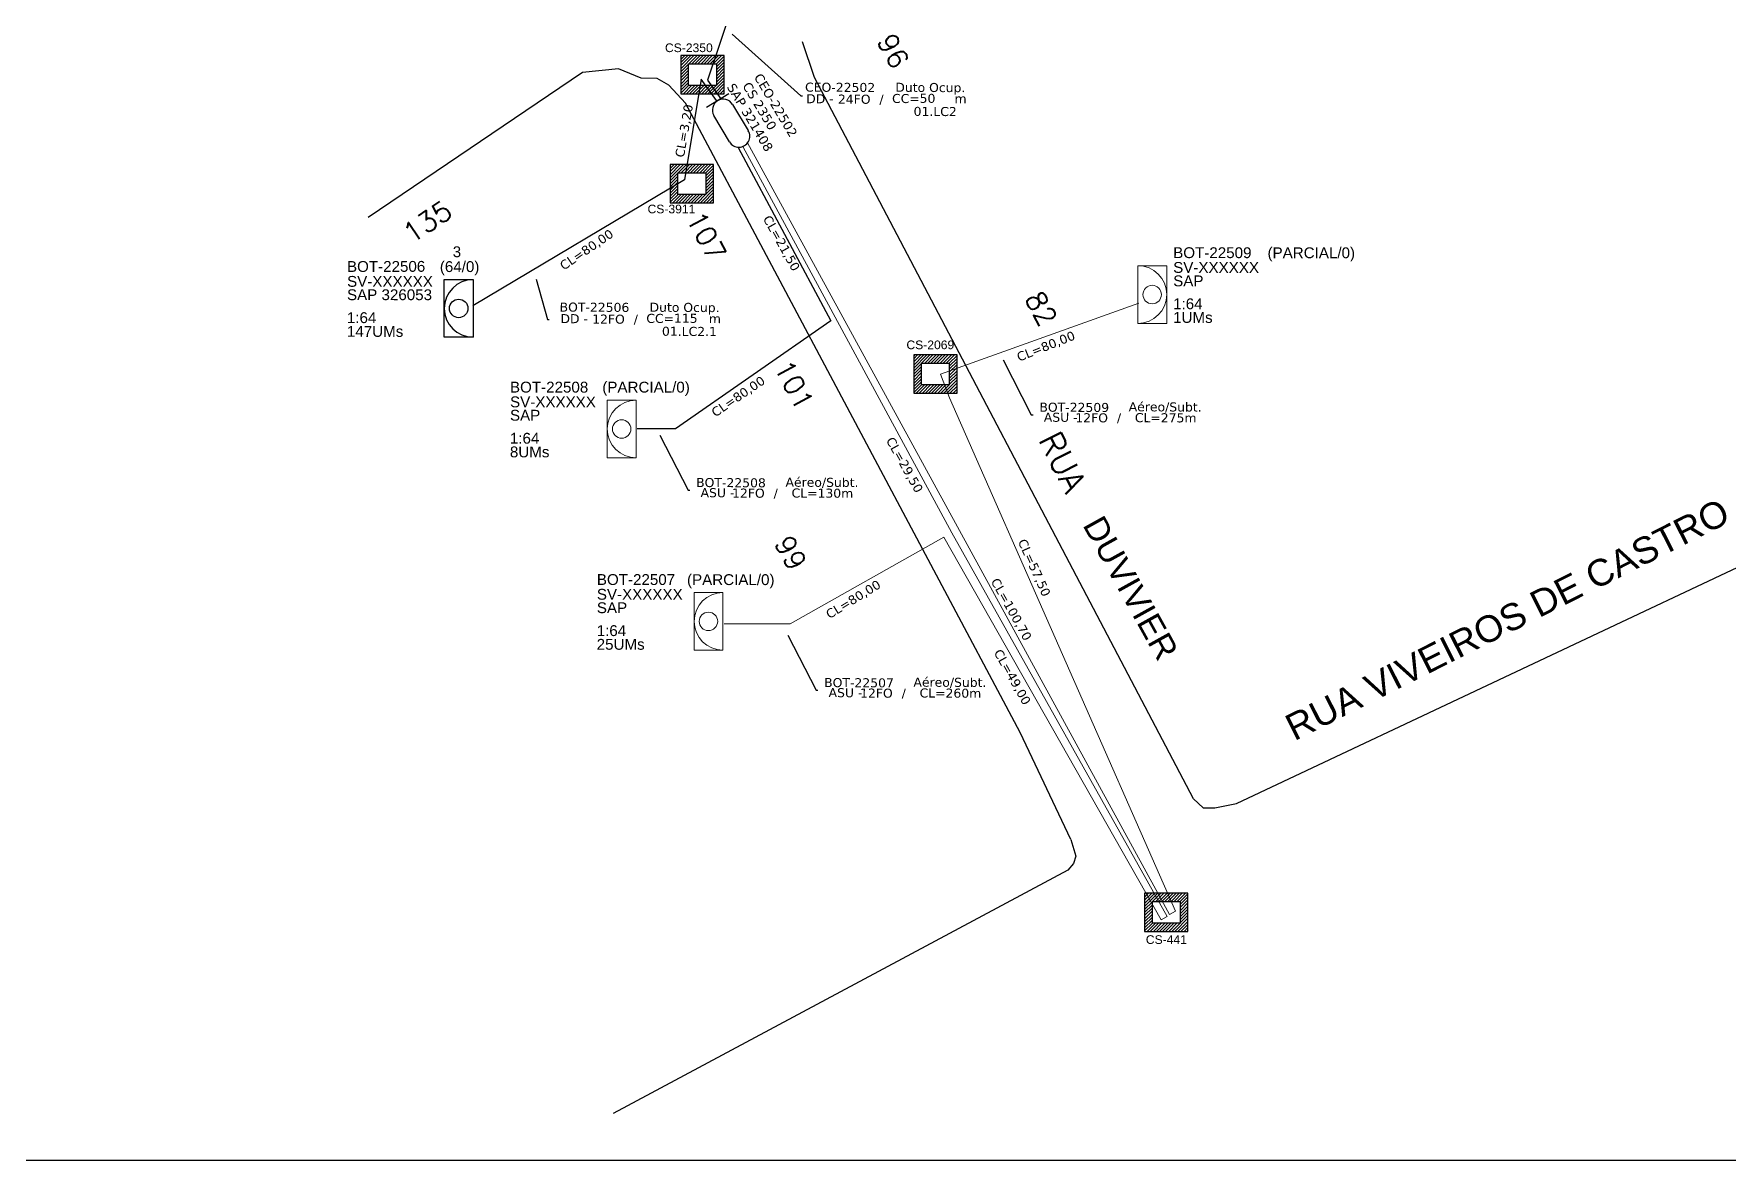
# Model space of a CAD drawing. Header units: metres. Extents: x -1286 to -445, y -500 to 94.
# Drawn here: x -809.6 to -604.1, y -499.8 to -363.2 of the extents above; entities that cross this region are included whole.
import ezdxf
from ezdxf.enums import TextEntityAlignment as Align

# ---------------------------------------------------------------- set-up
doc = ezdxf.new("R2010")
doc.units = ezdxf.units.M
for name, color, linetype in [('10.1-Caixas Subterrâneas', 5, 'Continuous'), ('20.4-CEOS', 1, 'Continuous'), ('20.5-CEO', 1, 'Continuous'), ('CAP a instalar', 1, 'Continuous'), ('celulas gpon', 7, 'Continuous'), ('label_cabos', 7, 'Continuous'), ('Legenda', 1, 'Continuous'), ('ml', 1, 'Continuous'), ('MUB', 252, 'Continuous')]:
    doc.layers.add(name, color=color, linetype=linetype)
doc.layers.add("20.0-LEGENDA DOS CDO'S", color=1, linetype='Continuous', lineweight=0)
doc.layers.add('20.1-CDO_INTERIOR', color=1, linetype='Continuous', lineweight=0)
doc.layers.add('EXTRA', color=50, linetype='Continuous', plot=False)
doc.styles.add('ARIAL', font='arial.ttf')
doc.styles.add('ROMANS', font='romans.shx')
doc.styles.add('siredit', font='verdana.ttf')
doc.dimstyles.get("Standard").update_dxf_attribs({"dimtxt": 0.18, "dimasz": 0.18, "dimexe": 0.18, "dimexo": 0.0625, "dimgap": 0.09, "dimtad": 0, "dimtih": 1, "dimtoh": 1, "dimdec": 4, "dimzin": 0, "dimdsep": 46, "dimtxsty": 'Standard', "dimcen": 0.09, "dimadec": 0, "dimazin": 0, "dimtfac": 1, "dimtdec": 4, "dimtofl": 0, "dimtmove": 0, "dimatfit": 3, "dimfxl": 0, "dimtolj": 1, "dimtzin": 0, "dimarcsym": 0})

# ---------------------------------------------------------------- blocks, each defined once
blk = doc.blocks.new('*X12')
at = {"color": 0, "linetype": 'Continuous'}
for p, q in [((-1.25, 0.34099), (-0.49099, 1.1)), ((-1.25, 0.517767), (-0.667767, 1.1)), ((-1.25, 0.694544), (-0.844544, 1.1)), ((-1.25, 0.87132), (-1.02132, 1.1)), ((-1.25, 1.048097), (-1.198097, 1.1)), ((-0.789214, 0.625), (-0.314214, 1.1)), ((-0.612437, 0.625), (-0.137437, 1.1)), ((-0.43566, 0.625), (0.03934, 1.1)), ((-0.258883, 0.625), (0.216117, 1.1)), ((-0.082107, 0.625), (0.392893, 1.1)), ((0.09467, 0.625), (0.56967, 1.1)), ((0.271447, 0.625), (0.746447, 1.1)), ((0.448223, 0.625), (0.923223, 1.1)), ((0.625, 0.625), (1.1, 1.1)), ((0.801777, 0.625), (1.25, 1.073223)), ((-1.25, 0.164214), (-0.8035, 0.610714)), ((-1.25, -0.012563), (-0.8035, 0.433937)), ((-1.25, -0.18934), (-0.8035, 0.25716)), ((-1.25, -0.366117), (-0.8035, 0.080383)), ((0.8035, 0.449947), (1.25, 0.896447)), ((0.8035, 0.27317), (1.25, 0.71967)), ((0.8035, 0.096393), (1.25, 0.542893)), ((0.8035, -0.080383), (1.25, 0.366117)), ((0.8035, -0.25716), (1.25, 0.18934)), ((0.8035, -0.433937), (1.25, 0.012563)), ((-1.25, -0.542893), (-0.8035, -0.096393)), ((-1.25, -0.71967), (-0.8035, -0.27317)), ((-1.25, -0.896447), (-0.8035, -0.449947)), ((-1.25, -1.073223), (-0.801777, -0.625)), ((-1.1, -1.1), (-0.625, -0.625)), ((-0.923223, -1.1), (-0.448223, -0.625)), ((-0.746447, -1.1), (-0.271447, -0.625)), ((-0.56967, -1.1), (-0.09467, -0.625)), ((-0.392893, -1.1), (0.082107, -0.625)), ((-0.216117, -1.1), (0.258883, -0.625)), ((-0.03934, -1.1), (0.43566, -0.625)), ((0.137437, -1.1), (0.612437, -0.625)), ((0.314214, -1.1), (0.789214, -0.625)), ((0.49099, -1.1), (1.25, -0.34099)), ((0.667767, -1.1), (1.25, -0.517767)), ((0.8035, -0.610714), (1.25, -0.164214)), ((0.844544, -1.1), (1.25, -0.694544)), ((1.02132, -1.1), (1.25, -0.87132)), ((1.198097, -1.1), (1.25, -1.048097))]:
    blk.add_line(p, q, dxfattribs=at)
blk = doc.blocks.new('MANHOLE_MQ')
at = {"color": 0, "linetype": 'Continuous'}
for p, q in [((0.00000623, 0.00000569), (-0.00000627, 0.00000569)), ((-0.00000627, 0.00000569), (-0.00000627, -0.00000531)), ((0.00000623, -0.00000531), (0.00000623, 0.00000569)), ((-0.00000404, 0.00000331), (0.00000399, 0.00000331)), ((-0.00000404, -0.00000294), (-0.00000404, 0.00000331)), ((0.00000399, 0.00000331), (0.00000399, -0.00000294)), ((0.00000399, -0.00000294), (-0.00000404, -0.00000294)), ((0.00000399, -0.00000294), (0.00000399, -0.00000294)), ((-0.00000627, -0.00000531), (0.00000623, -0.00000531))]:
    blk.add_line(p, q, dxfattribs=at)
at = {"color": 0, "linetype": 'Continuous', "xscale": 5e-06, "yscale": 5e-06, "zscale": 1e-05}
blk.add_blockref('*X12', (-0.00000002, 0.00000019), dxfattribs=at)
blk = doc.blocks.new('CDOI_CT_ESQ')
at = {"layer": '20.1-CDO_INTERIOR', "color": 0, "lineweight": 18}
blk.add_lwpolyline([(-2.12, -2.13), (-2.12, 2.12), (0, 2.12), (0.01, -2.13)], close=True, dxfattribs=at)
blk.add_circle((-1.06, 0), 0.68, dxfattribs=at)
blk.add_arc((0.01, 0), 2.13, 90.0276, 270.0276, dxfattribs=at)
at = {"layer": "20.0-LEGENDA DOS CDO'S", "color": 0, "style": 'ARIAL'}
for tag, p in [('CDO_N', (-9.3, 2.69)), ('SAP', (-9.3, 0.61)), ('SURVEY', (-9.3, 1.6)), ('1:XX', (-9.31, -1.08)), ('UMS', (-9.31, -2.09))]:
    blk.add_attdef(tag, p, '', height=0.68, rotation=359.9724, dxfattribs=at)
blk.add_attdef('FIBRAS_UTILIZADAS', text='', height=0.68, rotation=359.9724, dxfattribs=at).set_placement((-1.59, 2.69), align=Align.CENTER)
blk = doc.blocks.new('CDOI_CT_DRT')
at = {"layer": '20.1-CDO_INTERIOR', "color": 0, "lineweight": 18}
blk.add_lwpolyline([(2.13, -2.13), (2.13, 2.12), (0, 2.12), (0, -2.13)], close=True, dxfattribs=at)
blk.add_circle((1.06, 0), 0.68, dxfattribs=at)
blk.add_arc((0, 0), 2.13, 269.9724, 89.9724, dxfattribs=at)
at = {"layer": "20.0-LEGENDA DOS CDO'S", "color": 0, "style": 'ARIAL'}
for tag, p in [('CDO_N', (2.61, 2.69)), ('SAP', (2.61, 0.61)), ('SURVEY', (2.61, 1.6)), ('1:XX', (2.6, -1.08)), ('UMS', (2.6, -2.09))]:
    blk.add_attdef(tag, p, '', height=0.68, rotation=359.9724, dxfattribs=at)
blk.add_attdef('FIBRAS_UTILIZADAS', text='', height=0.68, rotation=359.9724, dxfattribs=at).set_placement((10.32, 2.69), align=Align.CENTER)
blk = doc.blocks.new('Inst CB DT OCUP CFOA-SM-DD-G-24')
at = {"layer": 'label_cabos', "color": 0, "style": 'siredit'}
for tag, flags, p in [('ID_ATIVIDADE', 3, (1.31, 2.67)), ('FATOR', 1, (11.56, 2.55))]:
    blk.add_attdef(tag, text='', height=1, rotation=359.69, dxfattribs=dict(at, flags=flags)).set_placement(p, align=Align.MIDDLE_CENTER)
for tag, p in [('TIPO_CABO', (1.11, 0)), ('DESTINO_CABO', (3.13, 1.26)), ('CABO', (4.69, -0.05)), ('/', (7.71, -0.05)), ('LANCE', (10.41, 0.02)), ('TIPO_CABO', (13.11, 1.24)), ('UND', (16.46, 0)), ('FID', (13.65, -1.41))]:
    blk.add_attdef(tag, text='', height=1, rotation=359.69, dxfattribs=at).set_placement(p, align=Align.MIDDLE_CENTER)
blk.add_attdef('QTDE', (11.93, -0.45), '', height=1, rotation=359.69, dxfattribs=at)
blk = doc.blocks.new('Inst CB DT OCUP CFOA-SM-DD-S-12')
at = {"layer": 'label_cabos', "color": 0, "style": 'siredit'}
for tag, flags, p in [('ID_ATIVIDADE', 3, (1.31, 2.67)), ('FATOR', 1, (11.56, 2.55))]:
    blk.add_attdef(tag, text='', height=1, rotation=359.69, dxfattribs=dict(at, flags=flags)).set_placement(p, align=Align.MIDDLE_CENTER)
for tag, p in [('TIPO_CABO', (1.11, 0)), ('DESTINO_CABO', (3.13, 1.26)), ('CABO', (4.69, -0.05)), ('/', (7.71, -0.05)), ('LANCE', (10.41, 0.02)), ('TIPO_CABO', (13.11, 1.24)), ('UND', (16.46, 0)), ('FID', (13.65, -1.41))]:
    blk.add_attdef(tag, text='', height=1, rotation=359.69, dxfattribs=at).set_placement(p, align=Align.MIDDLE_CENTER)
blk.add_attdef('QTDE', (11.93, -0.45), '', height=1, rotation=359.69, dxfattribs=at)
blk = doc.blocks.new('LEGENDA DOS CABOS')
at = {"layer": 'EXTRA', "color": 0, "style": 'siredit'}
for tag, p in [('ID', (4.6, 0.97)), ('XX', (9.03, 0.97))]:
    blk.add_attdef(tag, text='', height=0.48, rotation=359.69, dxfattribs=at).set_placement(p, align=Align.MIDDLE_CENTER)
at = {"layer": 'Legenda', "color": 0, "style": 'siredit'}
for tag, p in [('TIPO_CABO', (1.31, 0)), ('CABO', (4.69, -0.05)), ('/', (6.81, -0.05)), ('METROS', (10.03, -0.05))]:
    blk.add_attdef(tag, text='', height=0.8, rotation=359.69, dxfattribs=at).set_placement(p, align=Align.MIDDLE_CENTER)

msp = doc.modelspace()

# ---------------------------------------------------------------- linework, layer by layer
msp.add_lwpolyline([(-1286.07, -499.81), (-445.07, -499.81), (-445.07, 94.19), (-1286.07, 94.19)], close=True)
at = {"layer": "20.0-LEGENDA DOS CDO'S", "color": 7}
for points in [[(-723.65, -376.84), (-698.31, -423.69)], [(-723.07, -376.39), (-671.87, -470.02), (-671.14, -469.61), (-698.57, -407.33), (-699.68, -404.47), (-675.62, -395.86)], [(-699.25, -424.22), (-717.92, -434.73), (-725.91, -434.73)], [(-698.31, -423.69), (-672.16, -470.25), (-672.9, -470.67), (-699.25, -424.22)]]:
    msp.add_lwpolyline(points, dxfattribs=at)
at = {"layer": 'CAP a instalar', "color": 7, "ltscale": 5}
for p, q in [((-724.88, -371.74), (-722.98, -374.92)), ((-725.25, -376.28), (-727.15, -373.09))]:
    msp.add_line(p, q, dxfattribs=at)
at = {"layer": 'CAP a instalar', "color": 8, "ltscale": 5}
for points in [[(-731.55, -351.62), (-720.68, -347), (-726.44, -364.33)], [(-726.44, -364.33), (-727.91, -368.78), (-726.31, -371.04)], [(-726.85, -371.26), (-728.71, -368.67), (-730.71, -380.9), (-756.41, -396.15)], [(-724.19, -376.95), (-712.96, -397.99), (-731.82, -411.1), (-736.47, -411.1)]]:
    msp.add_lwpolyline(points, dxfattribs=at)
at = {"layer": 'CAP a instalar', "color": 7, "ltscale": 5}
msp.add_lwpolyline([(-725.33, -370.46), (-728.06, -372.1)], dxfattribs=at)
at = {"layer": 'CAP a instalar', "color": 8, "ltscale": 5}
msp.add_lwpolyline([(-759.86, -399.98), (-759.86, -392.99), (-756.37, -392.99), (-756.37, -399.98)], close=True, dxfattribs=at)
msp.add_circle((-758.11, -396.49), 1.12, dxfattribs=at)
at = {"layer": 'CAP a instalar', "color": 7, "ltscale": 5}
for centre, start, end in [((-726.02, -372.42), 30.8156, 210.8156), ((-724.12, -375.6), 210.8156, 30.8156)]:
    msp.add_arc(centre, 1.32, start, end, dxfattribs=at)
at = {"layer": 'CAP a instalar', "color": 8, "ltscale": 5}
msp.add_arc((-756.37, -396.49), 3.49, 90.0276, 270.0276, dxfattribs=at)
at = {"layer": 'MUB', "color": 109}
for points in [[(-668.97, -455.99), (-714.95, -368.49), (-716.39, -364.15)], [(-683.84, -460.9), (-690.01, -447.91), (-730.59, -371.57), (-732.6, -369.42), (-734.05, -368.61), (-735.96, -368.55), (-738.71, -367.41), (-743.09, -367.87), (-769.08, -385.47)], [(-668.97, -455.99), (-667.81, -457.05), (-666.38, -457.05), (-663.76, -456.54), (-594.46, -423.89)], [(-683.84, -460.9), (-683.25, -462.94), (-683.53, -463.81), (-684.22, -464.62), (-739.36, -494.13)]]:
    msp.add_lwpolyline(points, dxfattribs=at)

# ---------------------------------------------------------------- block references
at = {"color": 0, "lineweight": 0}
ref = msp.add_blockref('Inst CB DT OCUP CFOA-SM-DD-G-24', (-715.27, -371.05), dxfattribs=dict(at, xscale=1.095799881550888, yscale=1.095799881550888, zscale=1.095799881550888))
ref.add_attrib('DESTINO_CABO', 'CEO-22502', dxfattribs={"layer": 'label_cabos', "color": 0, "height": 1.096, "rotation": 359.69, "style": 'siredit'}).set_placement((-711.84, -369.66), align=Align.MIDDLE_CENTER)
ref.add_attrib('TIPO_CABO', 'Duto Ocup.', dxfattribs={"layer": 'label_cabos', "color": 0, "height": 1.096, "rotation": 359.69, "style": 'siredit'}).set_placement((-700.9, -369.68), align=Align.MIDDLE_CENTER)
ref.add_attrib('/', '/', dxfattribs={"layer": 'label_cabos', "color": 0, "height": 1.1, "rotation": 359.69, "style": 'siredit'}).set_placement((-706.82, -371.1), align=Align.MIDDLE_CENTER)
ref.add_attrib('FID', '01.LC2', dxfattribs={"layer": 'label_cabos', "color": 0, "height": 1.096, "rotation": 359.69, "style": 'siredit'}).set_placement((-700.31, -372.59), align=Align.MIDDLE_CENTER)
ref.add_attrib('LANCE', 'CC=', dxfattribs={"layer": 'label_cabos', "color": 0, "height": 1.096, "rotation": 359.69, "style": 'siredit'}).set_placement((-703.86, -371.02), align=Align.MIDDLE_CENTER)
ref.add_attrib('UND', 'm', dxfattribs={"layer": 'label_cabos', "color": 0, "height": 1.1, "rotation": 359.69, "style": 'siredit'}).set_placement((-697.23, -371.04), align=Align.MIDDLE_CENTER)
ref.add_attrib('CABO', '24FO', dxfattribs={"layer": 'label_cabos', "color": 0, "height": 1.096, "rotation": 359.69, "style": 'siredit'}).set_placement((-710.13, -371.1), align=Align.MIDDLE_CENTER)
ref.add_attrib('TIPO_CABO', 'DD - ', dxfattribs={"layer": 'label_cabos', "color": 0, "height": 1.096, "rotation": 359.69, "style": 'siredit'}).set_placement((-714.05, -371.05), align=Align.MIDDLE_CENTER)
ref.add_attrib('QTDE', '50', (-702.2, -371.54), dxfattribs={"layer": 'label_cabos', "color": 0, "height": 1.096, "rotation": 359.69, "style": 'siredit'})
ref = msp.add_blockref('Inst CB DT OCUP CFOA-SM-DD-S-12', (-745.07, -397.72), dxfattribs=dict(at, xscale=1.095799881550888, yscale=1.095799881550888, zscale=1.095799881550888))
ref.add_attrib('DESTINO_CABO', 'BOT-22506', dxfattribs={"layer": 'label_cabos', "color": 0, "height": 1.096, "rotation": 359.69, "style": 'siredit'}).set_placement((-741.64, -396.34), align=Align.MIDDLE_CENTER)
ref.add_attrib('TIPO_CABO', 'Duto Ocup.', dxfattribs={"layer": 'label_cabos', "color": 0, "height": 1.096, "rotation": 359.69, "style": 'siredit'}).set_placement((-730.71, -396.36), align=Align.MIDDLE_CENTER)
ref.add_attrib('/', '/', dxfattribs={"layer": 'label_cabos', "color": 0, "height": 1.1, "rotation": 359.69, "style": 'siredit'}).set_placement((-736.62, -397.78), align=Align.MIDDLE_CENTER)
ref.add_attrib('FID', '01.LC2.1', dxfattribs={"layer": 'label_cabos', "color": 0, "height": 1.096, "rotation": 359.69, "style": 'siredit'}).set_placement((-730.12, -399.27), align=Align.MIDDLE_CENTER)
ref.add_attrib('LANCE', 'CC=', dxfattribs={"layer": 'label_cabos', "color": 0, "height": 1.096, "rotation": 359.69, "style": 'siredit'}).set_placement((-733.67, -397.7), align=Align.MIDDLE_CENTER)
ref.add_attrib('UND', 'm', dxfattribs={"layer": 'label_cabos', "color": 0, "height": 1.1, "rotation": 359.69, "style": 'siredit'}).set_placement((-727.03, -397.72), align=Align.MIDDLE_CENTER)
ref.add_attrib('CABO', '12FO', dxfattribs={"layer": 'label_cabos', "color": 0, "height": 1.096, "rotation": 359.69, "style": 'siredit'}).set_placement((-739.94, -397.78), align=Align.MIDDLE_CENTER)
ref.add_attrib('TIPO_CABO', 'DD - ', dxfattribs={"layer": 'label_cabos', "color": 0, "height": 1.096, "rotation": 359.69, "style": 'siredit'}).set_placement((-743.86, -397.73), align=Align.MIDDLE_CENTER)
ref.add_attrib('QTDE', '115', (-732, -398.22), dxfattribs={"layer": 'label_cabos', "color": 0, "height": 1.096, "rotation": 359.69, "style": 'siredit'})
at = {"layer": '10.1-Caixas Subterrâneas', "color": 30, "xscale": 420507.7969627384, "yscale": 420507.7969627384, "zscale": 420507.7969627384, "rotation": 180.0000000000628}
for p in [(-728.55, -368.04), (-729.83, -381.27), (-700.3, -404.36), (-672.28, -469.67)]:
    msp.add_blockref('MANHOLE_MQ', p, dxfattribs=at)
at = {"layer": "20.0-LEGENDA DOS CDO'S", "color": 7}
ref = msp.add_blockref('CDOI_CT_ESQ', (-736.6, -411.11), dxfattribs=dict(at, xscale=1.643699822326333, yscale=1.643699822326333, zscale=1.643699822326333))
ref.add_attrib('CDO_N', 'BOT-22508', (-751.89, -406.69), dxfattribs={"color": 8, "height": 1.315, "rotation": 359.9724, "style": 'ARIAL'})
ref.add_attrib('FIBRAS_UTILIZADAS', '               (PARCIAL/0)', dxfattribs={"color": 8, "height": 1.315, "rotation": 359.9724, "style": 'ARIAL'}).set_placement((-739.21, -406.69), align=Align.CENTER)
ref.add_attrib('SURVEY', 'SV-XXXXXX', (-751.88, -408.48), dxfattribs={"color": 8, "height": 1.315, "rotation": 359.9724, "style": 'ARIAL'})
ref.add_attrib('SAP', 'SAP', (-751.89, -410.1), dxfattribs={"color": 8, "height": 1.315, "rotation": 359.9724, "style": 'ARIAL'})
ref.add_attrib('1:XX', '1:64', (-751.9, -412.89), dxfattribs={"color": 8, "height": 1.315, "rotation": 359.9724, "style": 'ARIAL'})
ref.add_attrib('UMS', '8UMs', (-751.9, -414.55), dxfattribs={"color": 8, "height": 1.315, "rotation": 359.9724, "style": 'ARIAL'})
ref = msp.add_blockref('CDOI_CT_ESQ', (-726.07, -434.45), dxfattribs=dict(at, xscale=1.643699822326333, yscale=1.643699822326333, zscale=1.643699822326333))
ref.add_attrib('CDO_N', 'BOT-22507', (-741.35, -430.03), dxfattribs={"color": 8, "height": 1.315, "rotation": 359.9724, "style": 'ARIAL'})
ref.add_attrib('FIBRAS_UTILIZADAS', '              (PARCIAL/0)', dxfattribs={"color": 8, "height": 1.315, "rotation": 359.9724, "style": 'ARIAL'}).set_placement((-728.68, -430.04), align=Align.CENTER)
ref.add_attrib('SURVEY', 'SV-XXXXXX', (-741.35, -431.82), dxfattribs={"color": 8, "height": 1.315, "rotation": 359.9724, "style": 'ARIAL'})
ref.add_attrib('SAP', 'SAP', (-741.35, -433.45), dxfattribs={"color": 8, "height": 1.315, "rotation": 359.9724, "style": 'ARIAL'})
ref.add_attrib('1:XX', '1:64', (-741.37, -436.23), dxfattribs={"color": 8, "height": 1.315, "rotation": 359.9724, "style": 'ARIAL'})
ref.add_attrib('UMS', '25UMs', (-741.37, -437.89), dxfattribs={"color": 8, "height": 1.315, "rotation": 359.9724, "style": 'ARIAL'})
at = {"layer": 'CAP a instalar', "color": 8, "ltscale": 5}
ref = msp.add_blockref('CDOI_CT_DRT', (-675.73, -394.8), dxfattribs=dict(at, xscale=1.643699822326333, yscale=1.643699822326333, zscale=1.643699822326333))
ref.add_attrib('CDO_N', 'BOT-22509', (-671.44, -390.38), dxfattribs={"layer": "20.0-LEGENDA DOS CDO'S", "color": 8, "height": 1.315, "rotation": 359.9724, "style": 'ARIAL'})
ref.add_attrib('FIBRAS_UTILIZADAS', '                (PARCIAL/0)', dxfattribs={"layer": "20.0-LEGENDA DOS CDO'S", "color": 8, "height": 1.315, "rotation": 359.9724, "style": 'ARIAL'}).set_placement((-658.77, -390.39), align=Align.CENTER)
ref.add_attrib('SURVEY', 'SV-XXXXXX', (-671.44, -392.17), dxfattribs={"layer": "20.0-LEGENDA DOS CDO'S", "color": 8, "height": 1.315, "rotation": 359.9724, "style": 'ARIAL'})
ref.add_attrib('SAP', 'SAP', (-671.44, -393.8), dxfattribs={"layer": "20.0-LEGENDA DOS CDO'S", "color": 8, "height": 1.315, "rotation": 359.9724, "style": 'ARIAL'})
ref.add_attrib('1:XX', '1:64', (-671.45, -396.58), dxfattribs={"layer": "20.0-LEGENDA DOS CDO'S", "color": 8, "height": 1.315, "rotation": 359.9724, "style": 'ARIAL'})
ref.add_attrib('UMS', '1UMs', (-671.45, -398.24), dxfattribs={"layer": "20.0-LEGENDA DOS CDO'S", "color": 8, "height": 1.315, "rotation": 359.9724, "style": 'ARIAL'})
at = {"layer": 'label_cabos', "color": 0, "lineweight": 0}
ref = msp.add_blockref('LEGENDA DOS CABOS', (-688.09, -410.27), dxfattribs=dict(at, xscale=1.095799881550888, yscale=1.095799881550888, zscale=1.095799881550888))
ref.add_attrib('ID', 'BOT-22509', dxfattribs={"color": 0, "height": 1.096, "rotation": 359.69, "style": 'siredit'}).set_placement((-683.44, -408.48), align=Align.MIDDLE_CENTER)
ref.add_attrib('CABO', '12FO', dxfattribs={"color": 0, "height": 1.096, "rotation": 359.69, "style": 'siredit'}).set_placement((-681.33, -409.75), align=Align.MIDDLE_CENTER)
ref.add_attrib('METROS', 'CL=275m', dxfattribs={"color": 0, "height": 1.096, "rotation": 359.69, "style": 'siredit'}).set_placement((-672.35, -409.75), align=Align.MIDDLE_CENTER)
ref.add_attrib('XX', 'Aéreo/Subt.', dxfattribs={"color": 0, "height": 1.0958, "rotation": 359.69, "style": 'siredit'}).set_placement((-672.41, -408.43), align=Align.MIDDLE_CENTER)
ref.add_attrib('/', '/', dxfattribs={"color": 0, "height": 1.1, "rotation": 359.69, "style": 'siredit'}).set_placement((-678.01, -409.75), align=Align.MIDDLE_CENTER)
ref.add_attrib('TIPO_CABO', 'ASU -', dxfattribs={"color": 0, "height": 1.096, "rotation": 359.69, "style": 'siredit'}).set_placement((-685.08, -409.69), align=Align.MIDDLE_CENTER)
ref = msp.add_blockref('LEGENDA DOS CABOS', (-729.72, -419.41), dxfattribs=dict(at, xscale=1.095799881550888, yscale=1.095799881550888, zscale=1.095799881550888))
ref.add_attrib('ID', 'BOT-22508', dxfattribs={"color": 0, "height": 1.096, "rotation": 359.69, "style": 'siredit'}).set_placement((-725.08, -417.62), align=Align.MIDDLE_CENTER)
ref.add_attrib('CABO', '12FO', dxfattribs={"color": 0, "height": 1.096, "rotation": 359.69, "style": 'siredit'}).set_placement((-722.97, -418.89), align=Align.MIDDLE_CENTER)
ref.add_attrib('METROS', 'CL=130m', dxfattribs={"color": 0, "height": 1.096, "rotation": 359.69, "style": 'siredit'}).set_placement((-713.99, -418.89), align=Align.MIDDLE_CENTER)
ref.add_attrib('XX', 'Aéreo/Subt.', dxfattribs={"color": 0, "height": 1.0958, "rotation": 359.69, "style": 'siredit'}).set_placement((-714.04, -417.58), align=Align.MIDDLE_CENTER)
ref.add_attrib('/', '/', dxfattribs={"color": 0, "height": 1.1, "rotation": 359.69, "style": 'siredit'}).set_placement((-719.65, -418.89), align=Align.MIDDLE_CENTER)
ref.add_attrib('TIPO_CABO', 'ASU -', dxfattribs={"color": 0, "height": 1.096, "rotation": 359.69, "style": 'siredit'}).set_placement((-726.72, -418.84), align=Align.MIDDLE_CENTER)
ref = msp.add_blockref('LEGENDA DOS CABOS', (-714.19, -443.67), dxfattribs=dict(at, xscale=1.095799881550888, yscale=1.095799881550888, zscale=1.095799881550888))
ref.add_attrib('ID', 'BOT-22507', dxfattribs={"color": 0, "height": 1.096, "rotation": 359.69, "style": 'siredit'}).set_placement((-709.55, -441.89), align=Align.MIDDLE_CENTER)
ref.add_attrib('CABO', '12FO', dxfattribs={"color": 0, "height": 1.096, "rotation": 359.69, "style": 'siredit'}).set_placement((-707.44, -443.15), align=Align.MIDDLE_CENTER)
ref.add_attrib('METROS', 'CL=260m', dxfattribs={"color": 0, "height": 1.096, "rotation": 359.69, "style": 'siredit'}).set_placement((-698.46, -443.15), align=Align.MIDDLE_CENTER)
ref.add_attrib('XX', 'Aéreo/Subt.', dxfattribs={"color": 0, "height": 1.0958, "rotation": 359.69, "style": 'siredit'}).set_placement((-698.52, -441.84), align=Align.MIDDLE_CENTER)
ref.add_attrib('/', '/', dxfattribs={"color": 0, "height": 1.1, "rotation": 359.69, "style": 'siredit'}).set_placement((-704.12, -443.15), align=Align.MIDDLE_CENTER)
ref.add_attrib('TIPO_CABO', 'ASU -', dxfattribs={"color": 0, "height": 1.096, "rotation": 359.69, "style": 'siredit'}).set_placement((-711.19, -443.1), align=Align.MIDDLE_CENTER)

# ---------------------------------------------------------------- texts
at = {"layer": '10.1-Caixas Subterrâneas', "color": 30, "style": 'ARIAL'}
for s, p in [('CS-2350', (-733.09, -365.39)), ('CS-3911', (-735.2, -384.95)), ('CS-2069', (-703.8, -401.43)), ('CS-441', (-674.76, -473.58))]:
    msp.add_text(s, height=1.052, dxfattribs=at).set_placement(p)
at = {"layer": "20.0-LEGENDA DOS CDO'S", "color": 7, "style": 'ARIAL'}
for s, height, rotation, p in [('3', 1.31, 0.118, (-758.83, -390.27)), ('SV-XXXXXX', 1.315, 359.9724, (-771.65, -393.86)), ('BOT-22506', 1.315, 0.118, (-771.66, -392.06)), ('SAP 326053', 1.315, 359.9724, (-771.66, -395.48)), ('1:64', 1.315, 359.9724, (-771.67, -398.26)), ('147UMs', 1.315, 359.9724, (-771.67, -399.93))]:
    msp.add_text(s, height=height, rotation=rotation, dxfattribs=at).set_placement(p)
msp.add_text('(64/0)', height=1.315, rotation=359.9724, dxfattribs=at).set_placement((-758, -392.07), align=Align.CENTER)
at = {"layer": '20.4-CEOS', "color": 7, "style": 'siredit'}
msp.add_text('CEO-22502', height=1.115, rotation=300.8156, dxfattribs=at).set_placement((-719.16, -371.55), align=Align.TOP_CENTER)
at = {"layer": '20.5-CEO', "color": 7, "style": 'siredit'}
for s, p in [('SAP 321408', (-722.28, -373.03)), ('CS 2350', (-721.12, -371.65))]:
    msp.add_text(s, height=1.12, rotation=300.8156, dxfattribs=at).set_placement(p, align=Align.TOP_CENTER)
at = {"layer": 'celulas gpon', "color": 7, "style": 'siredit'}
for s, rotation, p in [('CL=3,20', 80.1456, (-730.79, -378.23)), ('CL=21,50', 299.3056, (-721.24, -385.59)), ('CL=80,00', 34.3084, (-745.37, -391.9)), ('CL=80,00', 21.6934, (-690.14, -402.95)), ('CL=80,00', 34.3084, (-726.98, -409.71)), ('CL=29,50', 299.3056, (-706.31, -412.48)), ('CL=57,50', 294.1265, (-690.3, -424.76)), ('CL=80,00', 31.5233, (-713.14, -434.18)), ('CL=100,70', 299.3056, (-693.6, -429.59)), ('CL=49,00', 299.3056, (-693.24, -438.22))]:
    msp.add_text(s, height=1.096, rotation=rotation, dxfattribs=at).set_placement(p)
at = {"layer": 'MUB', "style": 'ROMANS'}
for s, rotation, p in [('96', 298.2471, (-705.41, -365.25)), ('135', 34.1041, (-761.9, -385.96)), ('107', 297.996, (-728.07, -387.7)), ('82', 298.2471, (-687.45, -396.5)), ('101', 297.996, (-717.42, -405.76)), ('99', 299.2064, (-717.85, -426.14))]:
    msp.add_text(s, height=2.414, rotation=rotation, dxfattribs=at).set_placement(p, align=Align.MIDDLE_CENTER)
at = {"layer": 'MUB', "color": 5}
for s, height, rotation, style, p in [('RUA', 2.896, 296.7113, 'ROMANS', (-687.84, -412.38)), ('RUA VIVEIROS DE CASTRO', 3.218, 26.7265, 'ARIAL', (-656.74, -449.01)), ('DUVIVIER', 2.896, 299.0034, 'ARIAL', (-682.48, -422.75))]:
    msp.add_text(s, height=height, rotation=rotation, dxfattribs=dict(at, style=style)).set_placement(p)

# ---------------------------------------------------------------- leaders
at = {"layer": 'ml', "color": 7}
for points in [[(-724.92, -363.2), (-716.62, -370.68), (-716.41, -370.68)], [(-748.7, -392.94), (-747.35, -397.81), (-747.14, -397.81)], [(-692.06, -402.73), (-688.65, -409.39), (-688.44, -409.39)], [(-733.7, -411.88), (-730.29, -418.54), (-730.07, -418.54)], [(-718.17, -436.14), (-714.76, -442.8), (-714.55, -442.8)]]:
    msp.add_leader(points, dimstyle='Standard', dxfattribs=at)

doc.saveas('drawing.dxf')
